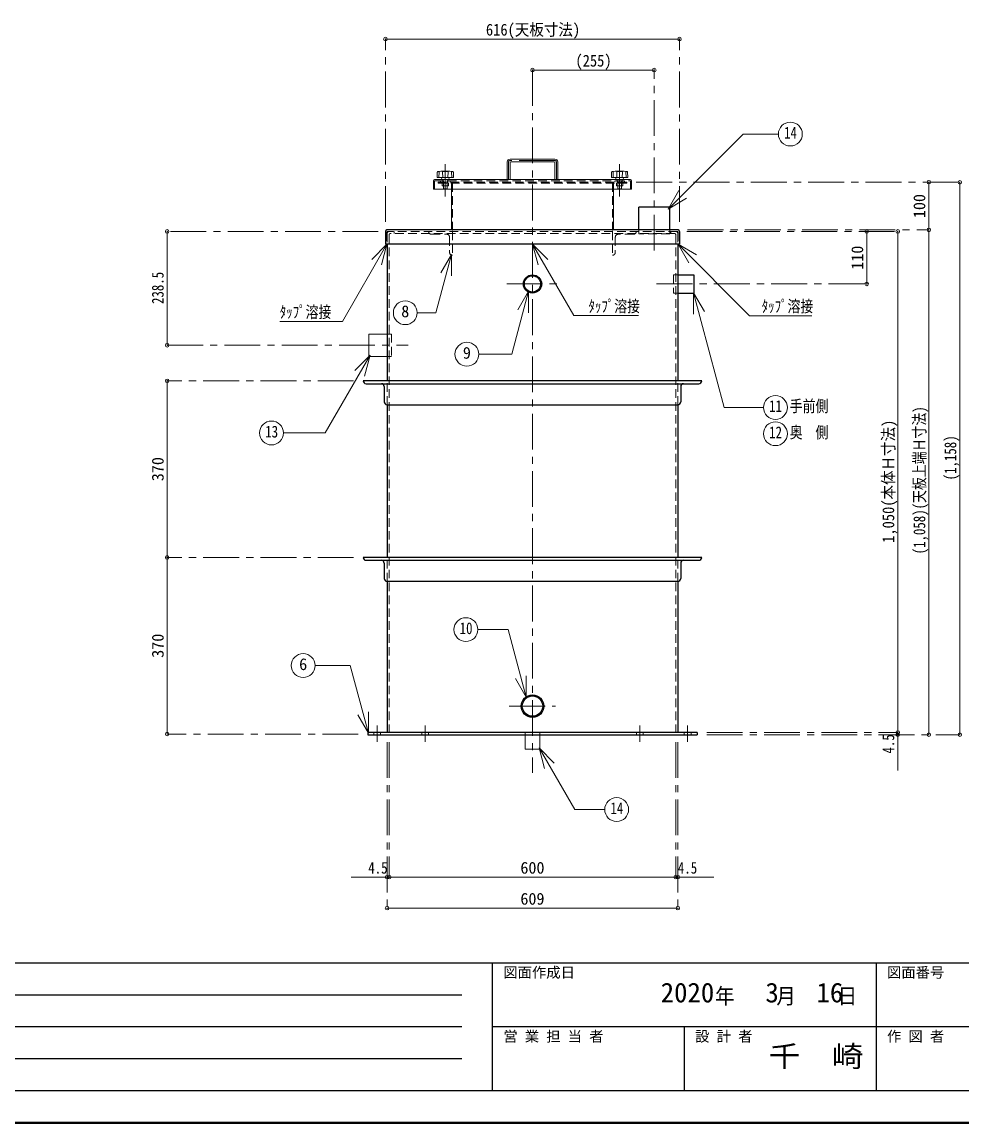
# Model space of a CAD drawing. Units: millimetres at full size, sheet at 1:15. Extents: x -3184 to 2891, y -2037 to 2178.
# Drawn here: x -1216 to 753, y -2037 to 270 of the extents above; entities that cross this region are included whole.
import ezdxf
from ezdxf.enums import TextEntityAlignment as Align

# ---------------------------------------------------------------- set-up
doc = ezdxf.new("R2010")
doc.units = ezdxf.units.MM
doc.header["$LTSCALE"] = 15
doc.header["$PDMODE"] = 32
doc.header["$PDSIZE"] = 7.5
doc.linetypes.add('CHAIN1', pattern=[8, 5, -1, 1, -1])
doc.linetypes.add('DASHED1', pattern=[1.8, 1.2, -0.6])
doc.layers.add('0-0', color=7, linetype='Continuous', lineweight=18)
doc.styles.add('ＭＳ ゴシック', font='')
doc.styles.get('ＭＳ ゴシック').set_extended_font_data('MS Gothic')

msp = doc.modelspace()

# ---------------------------------------------------------------- linework, layer by layer
at = {"layer": '0-0', "color": 4, "lineweight": 9}
for p, q in [((-454.7, 233.87), (161.3, 233.87)), ((-146.7, 168.87), (108.3, 168.87)), ((683.3, -165.93), (683.3, -65.93)), ((748.3, -65.93), (748.3, -1223.63)), ((-316.5, -165.93), (-316.5, -80.63)), ((23.1, -165.93), (23.1, -80.63)), ((-911.7, -407.63), (-911.7, -169.13)), ((553.3, -279.13), (553.3, -169.13)), ((618.3, -1219.13), (618.3, -169.13)), ((683.3, -1223.63), (683.3, -165.93)), ((-911.7, -852.13), (-911.7, -482.13)), ((-911.7, -1222.13), (-911.7, -852.13)), ((618.3, -1298.63), (618.3, -1219.13)), ((-526.2, -1522.13), (-446.7, -1522.13)), ((-446.7, -1522.13), (153.3, -1522.13)), ((232.8, -1522.13), (153.3, -1522.13)), ((157.8, -1587.13), (-451.2, -1587.13))]:
    msp.add_line(p, q, dxfattribs=at)
at = {"layer": '0-0', "color": 4, "linetype": 'CHAIN1', "lineweight": 9}
for p, q in [((-454.7, -149.13), (-454.7, 233.87)), ((161.3, -149.13), (161.3, 233.87)), ((-146.7, 168.87), (-146.7, -1303.63)), ((108.3, -209.13), (108.3, 168.87)), ((-99.7, -20.63), (-193.7, -20.63)), ((-329.2, -28.03), (-329.2, -95.63)), ((-196.7, -23.63), (-196.7, -60.63)), ((-96.7, -23.63), (-96.7, -60.63)), ((35.8, -28.03), (35.8, -95.63)), ((70.8, -65.93), (748.3, -65.93)), ((-469.9, -169.13), (-911.7, -169.13)), ((176.5, -169.13), (618.3, -169.13)), ((178.1, -165.93), (683.3, -165.93)), ((-200.7, -279.13), (-92.7, -279.13)), ((113.3, -279.13), (553.3, -279.13)), ((-911.7, -407.63), (-406.7, -407.63)), ((-521.2, -482.13), (-913.2, -482.13)), ((-521.2, -852.13), (-913.2, -852.13)), ((-195.2, -1163.63), (-98.2, -1163.63)), ((-511.7, -1222.13), (-911.7, -1222.13)), ((-471.7, -1204.13), (-471.7, -1238.63)), ((-371.7, -1204.13), (-371.7, -1238.63)), ((78.3, -1204.13), (78.3, -1238.63)), ((178.3, -1204.13), (178.3, -1238.63)), ((218.3, -1219.13), (618.3, -1219.13)), ((-451.2, -1239.13), (-451.2, -1587.13)), ((-446.7, -1239.13), (-446.7, -1522.13)), ((153.3, -1239.13), (153.3, -1522.13)), ((157.8, -1239.13), (157.8, -1587.13)), ((218.3, -1223.63), (748.3, -1223.63))]:
    msp.add_line(p, q, dxfattribs=at)
at = {"layer": '0-0'}
for p, q in [((137.14, -122.28), (294.31, 34.89)), ((368.33, 34.89), (294.31, 34.89)), ((-193.7, -17.63), (-99.7, -17.63)), ((-346.37, -55.42), (-346.03, -44.9)), ((-338.61, -43.04), (-344.52, -43.35)), ((-342.75, -55.83), (-342.36, -44.19)), ((-338.19, -43.03), (-320.21, -43.03)), ((-334.69, -55.83), (-335.07, -44.19)), ((-323.72, -55.83), (-323.33, -44.19)), ((-319.79, -43.04), (-313.89, -43.35)), ((-315.65, -55.83), (-316.04, -44.19)), ((-312.03, -55.42), (-312.37, -44.9)), ((-199.7, -23.63), (-199.7, -60.63)), ((-193.7, -25.13), (-193.7, -60.63)), ((-192.2, -23.63), (-101.2, -23.63)), ((-99.7, -25.13), (-99.7, -60.63)), ((-93.7, -23.63), (-93.7, -60.63)), ((18.63, -55.42), (18.97, -44.9)), ((26.39, -43.04), (20.48, -43.35)), ((22.25, -55.83), (22.64, -44.19)), ((44.79, -43.03), (26.81, -43.03)), ((30.31, -55.83), (29.93, -44.19)), ((41.28, -55.83), (41.67, -44.19)), ((45.21, -43.04), (51.11, -43.35)), ((49.35, -55.83), (48.96, -44.19)), ((52.97, -55.42), (52.63, -44.9)), ((-354.2, -62.93), (-354.2, -80.63)), ((-351.9, -60.63), (58.5, -60.63)), ((-345.97, -55.83), (-312.43, -55.83)), ((-336.83, -60.26), (-337.2, -55.83)), ((-321.57, -60.26), (-321.2, -55.83)), ((52.57, -55.83), (19.03, -55.83)), ((28.17, -60.26), (27.8, -55.83)), ((43.43, -60.26), (43.8, -55.83)), ((60.8, -62.93), (60.8, -80.63)), ((60.8, -80.63), (-354.2, -80.63)), ((137.14, -122.28), (159.64, -83.31)), ((137.14, -122.28), (176.11, -99.78)), ((-451.5, -195.93), (-483.32, -227.75)), ((-451.5, -195.93), (-463.15, -239.4)), ((-146.7, -195.93), (-135.06, -239.4)), ((-146.7, -195.93), (-114.88, -227.75)), ((158.1, -195.93), (180.6, -234.9)), ((158.1, -195.93), (197.07, -218.43)), ((-316.25, -217.25), (-348.99, -339.45)), ((-316.25, -217.25), (-338.75, -256.22)), ((-316.25, -217.25), (-316.25, -262.25)), ((-154.88, -294.61), (-190.2, -426.43)), ((-154.88, -294.61), (-177.38, -333.58)), ((-154.88, -294.61), (-154.88, -339.61)), ((190.73, -297.71), (213.23, -336.68)), ((190.73, -297.71), (190.73, -342.71)), ((190.73, -297.71), (255.1, -537.95)), ((-388.06, -339.45), (-348.99, -339.45)), ((-489.7, -384.13), (-489.7, -431.13)), ((-489.7, -384.13), (-451.2, -384.13)), ((-486.94, -428.62), (-580.95, -591.43)), ((-486.94, -428.62), (-518.76, -460.44)), ((-486.94, -428.62), (-498.59, -472.08)), ((-489.7, -431.13), (-451.2, -431.13)), ((-259.01, -426.43), (-190.2, -426.43)), ((337.08, -537.95), (255.1, -537.95)), ((-580.95, -591.43), (-668.22, -591.43)), ((-528.31, -1078.74), (-601.93, -1078.74)), ((-490.29, -1220.63), (-528.31, -1078.74)), ((-159.87, -1144.93), (-182.37, -1105.96)), ((-159.87, -1144.93), (-159.87, -1099.93)), ((-490.29, -1220.63), (-490.29, -1175.63)), ((-490.29, -1220.63), (-512.79, -1181.66)), ((-162.2, -1223.63), (-162.2, -1253.63)), ((-131.2, -1223.63), (-131.2, -1253.63)), ((-131.2, -1253.63), (-162.2, -1253.63)), ((-132.82, -1251.14), (-101, -1282.96)), ((-132.82, -1251.14), (-121.17, -1294.61)), ((-132.82, -1251.14), (-58.14, -1380.49)), ((4.62, -1380.49), (-58.14, -1380.49))]:
    msp.add_line(p, q, dxfattribs=at)
at = {"layer": '0-0', "color": 4, "linetype": 'DASHED1', "lineweight": 9}
for p, q in [((-351.9, -64.08), (-351.9, -80.63)), ((-350.75, -62.93), (57.35, -62.93)), ((-344.2, -65.93), (-344.2, -68.23)), ((50.8, -65.93), (-344.2, -65.93)), ((-344.2, -68.23), (50.8, -68.23)), ((-339.2, -62.93), (-339.2, -65.93)), ((-335.7, -68.53), (-335.7, -73.23)), ((-334.2, -68.23), (-334.2, -60.63)), ((-333.2, -80.13), (-333.2, -60.63)), ((-329.2, -68.53), (-329.2, -73.23)), ((-325.2, -80.13), (-325.2, -60.63)), ((-324.2, -68.23), (-324.2, -60.63)), ((-322.7, -68.53), (-322.7, -73.23)), ((-319.2, -62.93), (-319.2, -65.93)), ((-314.2, -68.23), (-314.2, -169.13)), ((20.8, -68.23), (20.8, -169.13)), ((25.8, -62.93), (25.8, -65.93)), ((29.3, -68.53), (29.3, -73.23)), ((30.8, -68.23), (30.8, -60.63)), ((31.8, -80.13), (31.8, -60.63)), ((35.8, -68.53), (35.8, -73.23)), ((39.8, -80.13), (39.8, -60.63)), ((40.8, -68.23), (40.8, -60.63)), ((42.3, -68.53), (42.3, -73.23)), ((45.8, -62.93), (45.8, -65.93)), ((50.8, -65.93), (50.8, -68.23)), ((58.5, -64.08), (58.5, -80.63)), ((-333.2, -80.13), (-325.2, -80.13)), ((-333.2, -80.13), (-332.7, -80.63)), ((-325.7, -80.63), (-325.2, -80.13)), ((-322.95, -73.73), (-322.7, -73.23)), ((-316.5, -69.38), (-316.5, -80.63)), ((23.1, -69.38), (23.1, -80.63)), ((29.55, -73.73), (29.3, -73.23)), ((32.3, -80.63), (31.8, -80.13)), ((39.8, -80.13), (31.8, -80.13)), ((39.8, -80.13), (39.3, -80.63)), ((-451.2, -384.13), (-441.7, -384.13)), ((-441.7, -384.13), (-441.7, -431.13)), ((-451.2, -431.13), (-441.7, -431.13)), ((-478.7, -1219.13), (-478.7, -1223.63)), ((-464.7, -1219.13), (-464.7, -1223.63)), ((-162.2, -1219.13), (-162.2, -1223.63)), ((-131.2, -1219.13), (-131.2, -1223.63)), ((171.3, -1219.13), (171.3, -1223.63)), ((185.3, -1219.13), (185.3, -1223.63))]:
    msp.add_line(p, q, dxfattribs=at)
at = {"layer": '0-0', "color": 5, "lineweight": 25}
for p, q in [((75.8, -165.93), (75.8, -118.13)), ((140.8, -118.13), (75.8, -118.13)), ((140.8, -165.93), (140.8, -118.13)), ((-454.7, -169.13), (-454.7, -195.93)), ((158.1, -165.93), (-451.5, -165.93)), ((161.3, -169.13), (161.3, -195.93)), ((161.3, -195.93), (-454.7, -195.93)), ((-451.2, -195.93), (-451.2, -482.13)), ((157.8, -195.93), (157.8, -482.13)), ((157.8, -298.13), (191.3, -298.13)), ((207.8, -482.13), (-501.2, -482.13)), ((-495.2, -488.13), (201.8, -488.13)), ((-457.2, -494.13), (-457.2, -526.13)), ((163.8, -494.13), (163.8, -526.13)), ((-451.2, -532.13), (-451.2, -852.13)), ((-451.2, -532.13), (157.8, -532.13)), ((157.8, -532.13), (157.8, -852.13)), ((207.8, -852.13), (-501.2, -852.13)), ((-495.2, -858.13), (201.8, -858.13)), ((-457.2, -864.13), (-457.2, -896.13)), ((163.8, -864.13), (163.8, -896.13)), ((-451.2, -902.13), (-451.2, -1219.13)), ((-451.2, -902.13), (157.8, -902.13)), ((157.8, -902.13), (157.8, -1219.13)), ((-491.7, -1219.13), (-491.7, -1223.63)), ((198.3, -1219.13), (-491.7, -1219.13)), ((198.3, -1219.13), (198.3, -1223.63)), ((-491.7, -1223.63), (198.3, -1223.63))]:
    msp.add_line(p, q, dxfattribs=at)
at = {"layer": '0-0', "linetype": 'DASHED1'}
for p, q in [((-451.5, -170.73), (-451.5, -195.93)), ((-451.2, -173.63), (-451.2, -195.93)), ((156.5, -169.13), (-449.9, -169.13)), ((-446.7, -175.88), (-446.7, -1219.13)), ((151.05, -173.63), (-444.45, -173.63)), ((-436.2, -169.13), (-436.2, -173.63)), ((-358.2, -175.13), (-326.2, -175.13)), ((-320.2, -181.13), (-320.2, -213.13)), ((-314.2, -169.13), (-314.2, -219.13)), ((20.8, -169.13), (20.8, -219.13)), ((26.8, -181.13), (26.8, -213.13)), ((64.8, -175.13), (32.8, -175.13)), ((75.8, -174.13), (75.8, -165.93)), ((140.8, -174.13), (75.8, -174.13)), ((140.8, -174.13), (140.8, -165.93)), ((142.8, -169.13), (142.8, -173.63)), ((153.3, -175.88), (153.3, -1219.13)), ((157.8, -173.63), (157.8, -195.93)), ((158.1, -170.73), (158.1, -195.93)), ((157.8, -298.13), (148.3, -298.13)), ((-451.2, -532.13), (-451.2, -482.13)), ((157.8, -532.13), (157.8, -482.13)), ((-451.2, -902.13), (-451.2, -852.13)), ((157.8, -902.13), (157.8, -852.13)), ((-378.7, -1219.13), (-378.7, -1223.63)), ((-364.7, -1219.13), (-364.7, -1223.63)), ((71.3, -1219.13), (71.3, -1223.63)), ((85.3, -1219.13), (85.3, -1223.63))]:
    msp.add_line(p, q, dxfattribs=at)
at = {"layer": '0-0', "color": 6, "lineweight": 25}
for p, q in [((-3116.7, -1701.77), (2823.3, -1701.77)), ((-230.27, -1969.63), (-230.27, -1701.77)), ((573.3, -1701.77), (573.3, -1969.63)), ((-1687.42, -1768.74), (-294.56, -1768.74)), ((-294.56, -1835.7), (-1687.42, -1835.7)), ((2823.3, -1835.7), (-230.27, -1835.7)), ((171.51, -1969.63), (171.51, -1835.7)), ((-294.56, -1902.67), (-1687.42, -1902.67)), ((2823.3, -1969.63), (-3116.7, -1969.63))]:
    msp.add_line(p, q, dxfattribs=at)
at = {"layer": '0-0', "color": 1, "lineweight": 40}
msp.add_line((2890.8, -2037.13), (-3184.2, -2037.13), dxfattribs=at)
at = {"layer": '0-0', "color": 4, "linetype": 'DASHED1', "lineweight": 9}
for points in [[(-322.95, -73.73), (-335.45, -73.73), (-335.7, -73.23)], [(29.55, -73.73), (42.05, -73.73), (42.3, -73.23)]]:
    msp.add_lwpolyline(points, dxfattribs=at)
at = {"layer": '0-0'}
for points in [[(-451.5, -195.93), (-544.89, -357.68), (-675.89, -357.68)], [(-146.7, -195.93), (-60.38, -345.45), (75.56, -345.45)], [(158.1, -195.93), (307.87, -345.7), (438.42, -345.7)], [(-159.87, -1144.93), (-197.78, -1003.45), (-261.08, -1003.45)]]:
    msp.add_lwpolyline(points, dxfattribs=at)
at = {"layer": '0-0', "linetype": 'DASHED1'}
msp.add_lwpolyline([(157.8, -260.13), (148.3, -260.13), (148.3, -298.13)], dxfattribs=at)
at = {"layer": '0-0', "color": 5, "lineweight": 25}
msp.add_lwpolyline([(157.8, -260.13), (191.3, -260.13), (191.3, -298.13)], dxfattribs=at)
at = {"layer": '0-0'}
for centre in [(393.33, 34.89), (-413.06, -339.45), (-284.01, -426.43), (362.08, -537.95), (-693.22, -591.43), (362.08, -592.95), (-286.08, -1003.45), (-626.93, -1078.74), (29.62, -1380.49)]:
    msp.add_circle(centre, 25, dxfattribs=at)
at = {"layer": '0-0', "color": 5, "lineweight": 25}
for centre, radius in [((-146.7, -279.13), 19), ((-146.7, -279.13), 17), ((-146.7, -1163.63), 23.5), ((-146.7, -1163.63), 21.35)]:
    msp.add_circle(centre, radius, dxfattribs=at)
at = {"layer": '0-0'}
for centre, radius, start, end in [((-193.7, -23.63), 6, 90, 180), ((-99.7, -23.63), 6, 0, 90), ((-344.43, -44.95), 1.6, 93.01913, 178.15415), ((-344.81, -45.49), 1.66, 93.02757, 128.73305), ((-344.74, -51.8), 7.97, 72.62002, 91.09064), ((-338.19, -51.03), 8, 90, 93.01913), ((-334.67, -44.18), 0.4, 97.29873, 181.90915), ((-329.2, -86.9), 43.47, 82.70127, 97.29873), ((-323.73, -44.18), 0.4, 358.09085, 82.70127), ((-320.21, -51.03), 8, 86.98087, 90), ((-313.66, -51.8), 7.97, 88.90936, 107.37998), ((-313.97, -44.95), 1.6, 1.84585, 86.98087), ((-313.6, -45.49), 1.66, 51.26695, 86.97243), ((-192.2, -25.13), 1.5, 90, 180), ((-101.2, -25.13), 1.5, 0, 90), ((20.57, -44.95), 1.6, 93.01913, 178.15415), ((20.19, -45.49), 1.66, 93.02757, 128.73305), ((20.26, -51.8), 7.97, 72.62002, 91.09064), ((26.81, -51.03), 8, 90, 93.01913), ((30.33, -44.18), 0.4, 97.29873, 181.90915), ((35.8, -86.9), 43.47, 82.70127, 97.29873), ((41.27, -44.18), 0.4, 358.09085, 82.70127), ((44.79, -51.03), 8, 86.98087, 90), ((51.34, -51.8), 7.97, 88.90936, 107.37998), ((51.03, -44.95), 1.6, 1.84585, 86.98087), ((51.4, -45.49), 1.66, 51.26695, 86.97243), ((-351.9, -62.93), 2.3, 90, 180), ((-345.97, -55.43), 0.4, 178.15415, 270), ((-336.43, -60.23), 0.4, 184.76364, 270), ((-321.97, -60.23), 0.4, 270, 355.23636), ((-312.43, -55.43), 0.4, 270, 1.84585), ((19.03, -55.43), 0.4, 178.15415, 270), ((28.57, -60.23), 0.4, 184.76364, 270), ((43.03, -60.23), 0.4, 270, 355.23636), ((52.57, -55.43), 0.4, 270, 1.84585), ((58.5, -62.93), 2.3, 0, 90)]:
    msp.add_arc(centre, radius, start, end, dxfattribs=at)
at = {"layer": '0-0', "color": 4, "linetype": 'CHAIN1', "lineweight": 9}
for centre, start, end in [((-193.7, -23.63), 90, 180), ((-99.7, -23.63), 0, 90)]:
    msp.add_arc(centre, 3, start, end, dxfattribs=at)
at = {"layer": '0-0', "color": 4, "linetype": 'DASHED1', "lineweight": 9}
for centre, radius, start, end in [((-350.75, -64.08), 1.15, 90, 180), ((-335.4, -68.53), 0.3, 90, 180), ((-329.5, -68.53), 0.3, 0, 90), ((-328.9, -68.53), 0.3, 90, 180), ((-323, -68.53), 0.3, 0, 90), ((-317.65, -69.38), 1.15, 0, 90), ((-316.5, -68.23), 2.3, 0, 90), ((23.1, -68.23), 2.3, 90, 180), ((24.25, -69.38), 1.15, 90, 180), ((29.6, -68.53), 0.3, 90, 180), ((35.5, -68.53), 0.3, 0, 90), ((36.1, -68.53), 0.3, 90, 180), ((42, -68.53), 0.3, 0, 90), ((57.35, -64.08), 1.15, 0, 90), ((-339.38, 14.72), 88.54, 272.54473, 276.60311), ((-319.02, 14.72), 88.54, 263.39689, 267.45527), ((25.62, 14.72), 88.54, 272.54473, 276.60311), ((45.98, 14.72), 88.54, 263.39689, 267.45527)]:
    msp.add_arc(centre, radius, start, end, dxfattribs=at)
at = {"layer": '0-0', "color": 5, "lineweight": 25}
for centre, radius, start, end in [((-451.5, -169.13), 3.2, 90, 180), ((158.1, -169.13), 3.2, 0, 90), ((-495.2, -482.13), 6, 180, 270), ((201.8, -482.13), 6, 270, 0), ((-463.2, -494.13), 6, 0, 90), ((169.8, -494.13), 6, 90, 180), ((-451.2, -526.13), 6, 180, 270), ((157.8, -526.13), 6, 270, 0), ((-495.2, -852.13), 6, 180, 270), ((201.8, -852.13), 6, 270, 0), ((-463.2, -864.13), 6, 0, 90), ((169.8, -864.13), 6, 90, 180), ((-451.2, -896.13), 6, 180, 270), ((157.8, -896.13), 6, 270, 0)]:
    msp.add_arc(centre, radius, start, end, dxfattribs=at)
at = {"layer": '0-0', "linetype": 'DASHED1'}
for centre, radius, start, end in [((-449.9, -170.73), 1.6, 90, 180), ((-446.7, -173.63), 4.5, 90, 180), ((-444.45, -175.88), 2.25, 90, 180), ((-358.2, -169.13), 6, 180, 270), ((-326.2, -181.13), 6, 0, 90), ((32.8, -181.13), 6, 90, 180), ((64.8, -169.13), 6, 270, 0), ((151.05, -175.88), 2.25, 0, 90), ((153.3, -173.63), 4.5, 0, 90), ((156.5, -170.73), 1.6, 0, 90), ((-314.2, -213.13), 6, 180, 270), ((20.8, -213.13), 6, 270, 0)]:
    msp.add_arc(centre, radius, start, end, dxfattribs=at)
at = {"layer": '0-0', "color": 1}
for p in [(-454.7, 233.87), (161.3, 233.87), (-146.7, 168.87), (108.3, 168.87), (683.3, -65.93), (748.3, -66.13), (-911.7, -169.13), (553.3, -169.13), (618.3, -169.13), (683.3, -165.93), (553.3, -279.13), (-911.7, -407.63), (-911.7, -482.13), (-911.7, -852.13), (-911.7, -1222.13), (618.3, -1219.13), (618.3, -1223.63), (683.3, -1223.63), (748.3, -1223.63), (-451.2, -1522.13), (-446.7, -1522.13), (153.3, -1522.13), (157.8, -1522.13), (-451.2, -1587.13), (157.8, -1587.13)]:
    msp.add_point(p, dxfattribs=at)

# ---------------------------------------------------------------- texts
at = {"layer": '0-0', "style": 'ＭＳ ゴシック'}
for s, height, width, p in [('616(天板寸法)', 24.74, 0.9, (-244.2, 233.87)), ('(255)', 24.74, 0.9, (-56.7, 168.87)), ('14', 24.74, 0.8, (380.21, 18.01)), ('ﾀｯﾌﾟ溶接', 24.74, 0.8, (-675.89, -357.68)), ('ﾀｯﾌﾟ溶接', 24.74, 0.8, (-29.44, -345.45)), ('ﾀｯﾌﾟ溶接', 24.74, 0.8, (333.42, -345.7)), ('11', 24.74, 0.8, (348.95, -554.83)), ('手前側', 24.74, 0.8, (392.08, -554.83)), ('13', 24.74, 0.8, (-706.35, -608.31)), ('奥\u3000側', 24.74, 0.8, (392.08, -609.83)), ('12', 24.74, 0.8, (348.95, -609.83)), ('10', 24.74, 0.8, (-299.2, -1020.32)), ('14', 24.74, 0.8, (16.5, -1397.36)), ('4.5', 24.74, 0.8, (-490.58, -1522.13)), ('4.5', 24.74, 0.8, (157.8, -1522.13)), ('千\u3000崎', 43.99, 1.1, (348.3, -1932.67))]:
    msp.add_text(s, height=height, dxfattribs=dict(at, width=width)).set_placement(p, align=Align.BOTTOM_LEFT)
for s, p in [('100', (683.3, -141.24)), ('110', (553.3, -249.44)), ('370', (-911.7, -692.44)), ('370', (-911.7, -1062.44))]:
    msp.add_text(s, height=24.74, rotation=90, dxfattribs=at).set_placement(p, align=Align.BOTTOM_LEFT)
for s, width, p in [('238.5', 0.8, (-911.7, -321.19)), ('(1,058)(天板上端Ｈ寸法)', 0.8, (683.3, -845.72)), ('1,050(本体Ｈ寸法)', 0.9, (618.3, -821.63)), ('(1,158)', 0.8, (748.3, -690.72)), ('4.5', 0.8, (618.3, -1263.01))]:
    msp.add_text(s, height=24.74, rotation=90, dxfattribs=dict(at, width=width)).set_placement(p, align=Align.BOTTOM_LEFT)
for s, height, p in [('8', 24.74, (-421.5, -356.32)), ('9', 24.74, (-292.44, -443.3)), ('6', 24.74, (-635.36, -1095.61)), ('600', 24.74, (-172.01, -1522.13)), ('609', 24.74, (-172.01, -1587.13)), ('図面作成日', 21.99, (-207.77, -1739.27)), ('図面番号', 21.99, (595.8, -1739.27)), ('2020', 41.24, (121.8, -1796.86)), ('3', 41.24, (341.17, -1796.86)), ('16', 41.24, (448.05, -1796.86)), ('営 業 担 当 者', 21.99, (-207.77, -1873.2)), ('設 計 者', 21.99, (194.01, -1873.2)), ('作 図 者', 21.99, (595.8, -1873.2))]:
    msp.add_text(s, height=height, dxfattribs=at).set_placement(p, align=Align.BOTTOM_LEFT)
at = {"layer": '0-0', "insert": (235.8, -1791.24), "char_height": 32.99, "attachment_point": 7, "style": 'ＭＳ ゴシック'}
msp.add_mtext('\\T1.27;\\W0.9;年\\~\\~\\~月\\~\\~\\~日', dxfattribs=at)

doc.saveas('drawing.dxf')
